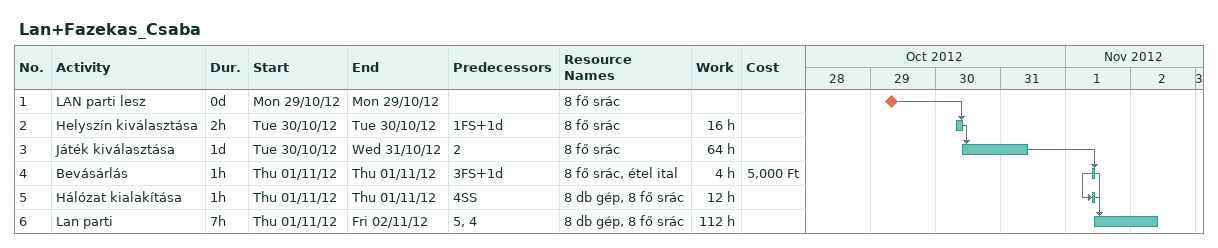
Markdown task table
Lan+Fazekas_Csaba

| ID | Task | Duration | Start | Finish | Predecessors | Resources | Work (h) | Cost (Ft) |
|---|---|---|---|---|---|---|---|---|
| 1 | LAN parti lesz | 0d | 2012-10-29 | 2012-10-29 |  | 8 fő srác |  |  |
| 2 | Helyszín kiválasztása | 2h | 2012-10-30 | 2012-10-30 | 1FS+1d | 8 fő srác | 16 |  |
| 3 | Játék kiválasztása | 1d | 2012-10-30 | 2012-10-31 | 2 | 8 fő srác | 64 |  |
| 4 | Bevásárlás | 1h | 2012-11-01 | 2012-11-01 | 3FS+1d | 8 fő srác, étel ital | 4 | 5000 |
| 5 | Hálózat kialakítása | 1h | 2012-11-01 | 2012-11-01 | 4SS | 8 db gép, 8 fő srác | 12 |  |
| 6 | Lan parti | 7h | 2012-11-01 | 2012-11-02 | 5, 4 | 8 db gép, 8 fő srác | 112 |  |
